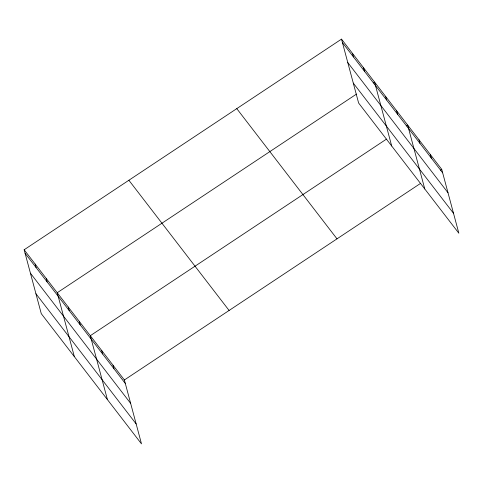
<?xml version="1.0" encoding="UTF-8"?>
<svg xmlns="http://www.w3.org/2000/svg" width="483" height="483" viewBox="0 0 483 483"><rect width="100%" height="100%" fill="white"/><g stroke="black" fill="none" stroke-linecap="round" stroke-linejoin="round"><path stroke-width="0.72" d="M24.15 249.765L124.379 379.976L141.501 443.877L41.272 313.666L24.15 249.765L341.499 39.123L441.728 169.334L458.85 233.235L358.621 103.024L341.499 39.123M356.496 94.088L57.223 292.734L74.346 356.635M373.329 82.919L374.573 82.092L391.695 145.993M386.454 139.128L90.303 335.703L107.425 399.604M406.402 125.888L407.652 125.061L424.774 188.962M124.379 379.976L420.536 183.401M440.484 170.161L441.728 169.334M342.435 42.631L442.67 172.848M347.778 62.561L448.007 192.777M353.278 83.094L453.513 213.311M236.773 108.633L337.001 238.85M128.876 180.25L229.105 310.466M25.092 253.273L125.32 383.49M30.429 273.203L130.664 403.42M35.935 293.736L136.164 423.953M430.371 154.578L431.307 158.092M419.009 139.822L419.95 143.33M396.621 110.74L397.563 114.248M385.597 96.413L386.539 99.927M363.548 67.765L364.49 71.279M352.524 53.444L353.465 56.958M113.022 365.22L113.964 368.734M101.659 350.465L102.601 353.973M79.278 321.382L80.22 324.89M68.254 307.055L69.19 310.569M46.199 278.413L47.141 281.921M35.174 264.086L36.116 267.6"/></g></svg>
